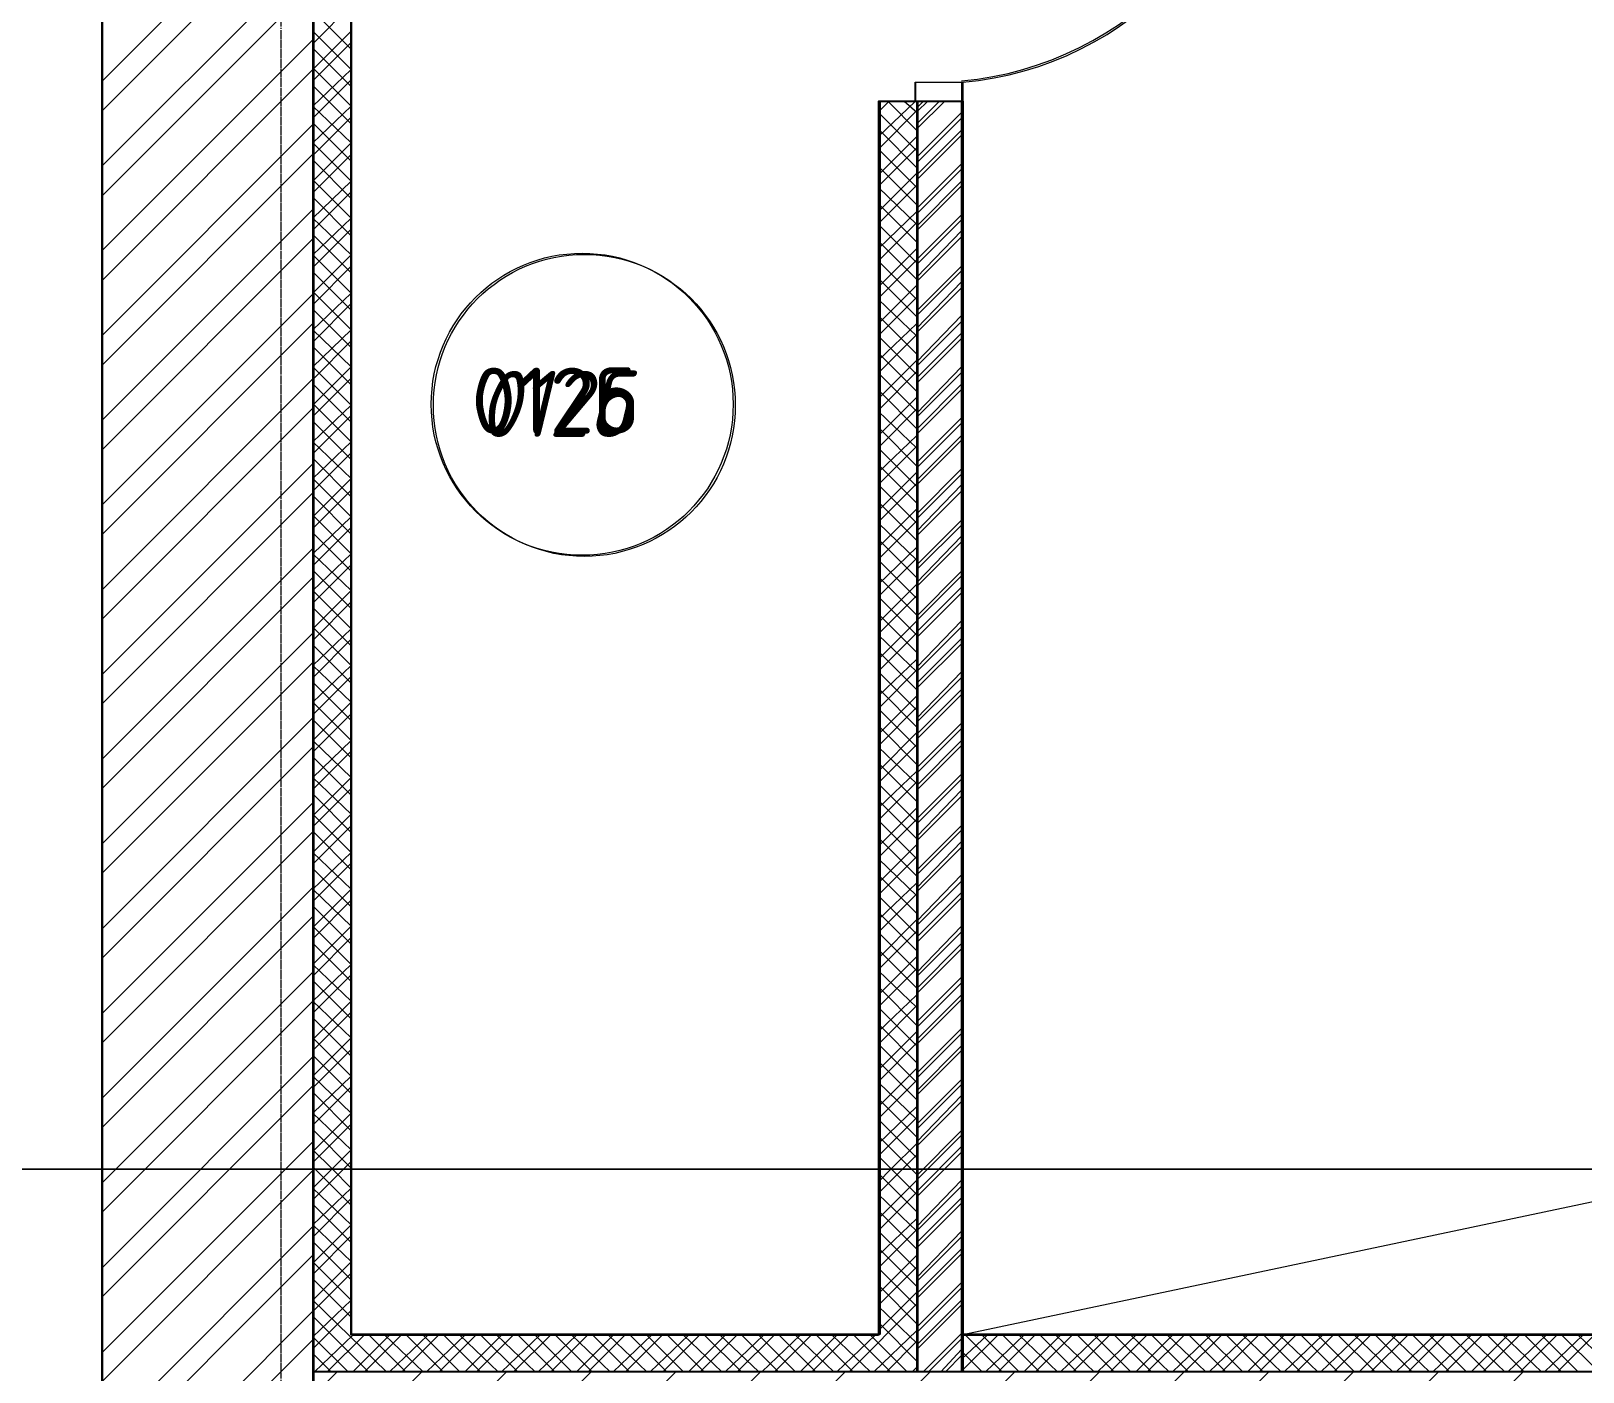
# Model space of a CAD drawing. Header units: millimetres. Extents: x -10178924 to 11692288, y -947381 to 58396.
# Drawn here: x 721696 to 725809, y -786489 to -782937 of the extents above; entities that cross this region are included whole.
import ezdxf

# ---------------------------------------------------------------- set-up
doc = ezdxf.new("R2010")
doc.units = ezdxf.units.MM
doc.linetypes.add('HIDDEN', pattern=[9.525, 6.35, -3.175])
doc.linetypes.add('осевая', pattern=[50.8, 31.75, -6.35, 6.35, -6.35])
for name, color, linetype in [('PDF _PDF _Марки помещений', 5, 'Continuous'), ('PDF _PDF _Разрезы', 7, 'Continuous'), ('PDF _Марки помещений', 5, 'Continuous'), ('PDF _Отделка СТЕН', 6, 'Continuous'), ('PDF _Стены внутр.1', 7, 'Continuous'), ('PDF _Стены.1', 7, 'Continuous'), ('Стены внутр.1', 7, 'Continuous')]:
    doc.layers.add(name, color=color, linetype=linetype)
for name, color, linetype, true_color in [('PDF _АР_Двери', 7, 'Continuous', 0x545454), ('PDF _Основная ГКЛ', 7, 'Continuous', 0x545454), ('PDF _Перегородки', 7, 'Continuous', 0x0037dd), ('PDF _Размеры осевые', 7, 'Continuous', 0x5d6970), ('PDF _штриховка', 7, 'Continuous', 0x95834a)]:
    doc.layers.add(name, color=color, linetype=linetype, true_color=true_color)
for name, color, linetype, lineweight in [('PDF _Разрезы', 7, 'Continuous', 9), ('PDF _Текст', 7, 'Continuous', 5), ('АР_Двери', 250, 'Continuous', 9), ('Основная ГКЛ', 250, 'Continuous', 9), ('Отделка СТЕН', 6, 'Continuous', 13), ('Перегородки', 162, 'Continuous', 9), ('Размеры осевые', 153, 'Continuous', 9), ('Стены.1', 7, 'Continuous', 25), ('ШТРИХОВКА', 252, 'Continuous', 15)]:
    doc.layers.add(name, color=color, linetype=linetype, lineweight=lineweight)
doc.styles.add('ISOCPEUR', font='isocpeui.ttf', dxfattribs={"width": 0.9})
doc.styles.add('PDF ISOCPEUR', font='isocpeur.ttf')
pattern_1 = [(45, (-17446.33, 108538.816), (-49.39141, 49.39141), []), (135, (-17446.33, 108538.816), (-49.39141, -49.39141), [])]

# ---------------------------------------------------------------- blocks, each defined once
blk = doc.blocks.new('A$C5282721b')
at = {"layer": 'Отделка СТЕН', "true_color": 0x000000, "transparency": 33554687}
h = blk.add_hatch(dxfattribs=at)
h.set_pattern_fill('ANSI37', color=18, scale=22)
h.set_pattern_definition(pattern_1)
h.paths.add_polyline_path([(1686.923, -161.943), (86.923, -161.943), (86.923, -5161.054), (186.923, -5161.054), (186.923, -261.943), (1586.923, -261.943), (1586.923, -1361.943), (1686.923, -1361.943)])
h.paths.add_polyline_path([(1686.923, -5161.054), (1586.923, -5161.054), (1586.923, -5598.72), (186.923, -5598.72), (186.923, -5161.054), (86.923, -5161.054), (86.923, -5698.72), (1686.923, -5698.72)])
h.paths.add_polyline_path([(1686.923, -2331.943), (1681.923, -2331.943), (1586.923, -2331.943), (1586.923, -5161.054), (1686.923, -5161.054)], flags=17)
h = blk.add_hatch(dxfattribs=at)
h.set_pattern_fill('ANSI37', color=18, scale=22)
h.set_pattern_definition(pattern_1)
h.paths.add_polyline_path([(8216.779, -5598.72), (1806.923, -5598.72), (1806.923, -5698.72), (8216.705, -5698.72)])
at = {"layer": 'Перегородки', "lineweight": 20, "true_color": 0x000000, "transparency": 33554687}
h = blk.add_hatch(dxfattribs=at)
h.set_pattern_fill('ANSI32', color=18, scale=10)
h.set_pattern_definition([(45, (-121817.21, -14990.67), (-67.35192, 67.35192), []), (45, (-121772.31, -14990.67), (-67.35192, 67.35192), [])])
h.paths.add_polyline_path([(1806.923, -161.943), (1756.266, -161.943)], flags=17)
h.paths.add_polyline_path([(1806.923, -2331.943), (1686.923, -2331.943), (1686.923, -5698.72), (1806.923, -5698.72)])
h.paths.add_polyline_path([(1686.923, -1361.943), (1806.923, -1361.943), (1806.923, -161.943), (1686.923, -161.943)])
at = {"layer": 'ШТРИХОВКА', "ltscale": 100, "true_color": 0x000000, "transparency": 33554687}
h = blk.add_hatch(dxfattribs=at)
h.set_pattern_fill('ANSI31', color=18, scale=50)
h.set_pattern_definition([(45, (-79853.19, 25128.16), (-112.2532, 112.2532), [])])
h.paths.add_polyline_path([(23461.119, -5698.72), (20726.119, -5698.72), (20726.119, -6098.72), (23461.119, -6098.72), (23461.119, -6515.547), (23861.119, -6515.547), (23861.119, -5328.486), (23461.119, -5328.486)], flags=17)
h.paths.add_polyline_path([(17846.22, -11596.906), (8196.095, -11596.906), (8096.091, -11596.906), (5081.5, -11596.906), (5081.5, -12156.906), (17846.22, -12156.906), (17846.22, -11876.906)], flags=17)
h.paths.add_polyline_path([(8216.705, -5698.72), (8216.779, -6098.72), (19406.923, -6098.72), (19406.923, -5698.72)], flags=16)
h.paths.add_polyline_path([(4011.5, -12156.906), (4011.5, -11596.906), (86.923, -11596.906), (86.923, -9009.38), (86.923, -8929.368), (86.923, -6098.72), (3721.276, -6098.72), (3801.387, -6098.72), (9286.442, -6098.72), (9286.779, -5698.72), (86.923, -5698.72), (86.923, -161.943), (23461.119, -161.943), (23461.119, -4567.801), (23861.119, -4567.801), (23861.119, -3119.021), (23861.119, -2969.021), (23861.119, -161.943), (24472.507, -161.943), (29133.626, -161.943), (29283.626, -161.943), (29940.503, -161.943), (29940.503, 398.057), (-473.077, 398.057), (-473.077, -11800), (-473.077, -12156.906), (-0.293, -12156.906)])
h.paths.add_polyline_path([(23861.119, -9596.906), (23461.119, -9596.906), (23461.119, -11596.906), (18816.22, -11596.906), (18816.22, -12156.906), (23301.119, -12156.906), (23301.119, -15862.111), (25035.25, -15862.111), (25595.277, -15862.111), (25744.391, -15862.111), (25744.391, -15302.111), (23861.119, -15302.111), (23861.119, -12066.906)])
h.paths.add_polyline_path([(23461.119, -8546.906), (23861.119, -8546.906), (23861.119, -7571.566), (23461.119, -7571.566)], flags=17)
at = {"color": 18, "lineweight": 0, "ltscale": 100, "true_color": 0x000000, "transparency": 33554687}
blk.add_line((1806.923, -5598.72), (8133.325, -4265.61), dxfattribs=at)
blk.add_line((1806.923, -5598.72), (8133.325, -4265.61), dxfattribs=at)
at = {"layer": 'PDF _Марки помещений', "color": 18, "lineweight": 9, "true_color": 0x000000, "transparency": 33554687}
blk.add_circle((803.694, -3137.886), 400.064, dxfattribs=at)
at = {"layer": 'PDF _Разрезы', "color": 18, "lineweight": 9, "true_color": 0x000000, "transparency": 33554687}
blk.add_lwpolyline([(-3851.775, -5161.054), (61037.167, -5161.054)], dxfattribs=at)
at = {"layer": 'АР_Двери', "color": 18, "true_color": 0x000000, "transparency": 33554687}
blk.add_lwpolyline([(1806.923, -2281.943), (1806.923, -2331.943), (1681.923, -2331.943), (1681.923, -2281.943)], close=True, dxfattribs=at)
blk.add_arc((1728.257, -1406.672), 878.799, 275.135751, 359.00431, dxfattribs=at)
at = {"layer": 'Основная ГКЛ', "color": 18, "linetype": 'HIDDEN', "ltscale": 5, "true_color": 0x000000, "transparency": 33554687}
blk.add_line((1681.923, -2331.943), (1806.923, -2331.943), dxfattribs=at)
at = {"layer": 'Размеры осевые', "color": 251, "linetype": 'осевая', "ltscale": 0.5, "transparency": 33554687}
blk.add_line((0, -19000), (0, 1500), dxfattribs=at)
at = {"layer": 'Стены внутр.1', "color": 18, "linetype": 'Continuous', "true_color": 0x000000, "transparency": 33554687, "flags": 128}
for points in [[(1586.923, -5598.72), (186.923, -5598.72)], [(8216.779, -5598.72), (1806.923, -5598.72)]]:
    blk.add_lwpolyline(points, dxfattribs=at)
at = {"layer": 'Стены.1', "color": 18, "linetype": 'Continuous', "true_color": 0x000000, "transparency": 33554687, "flags": 128}
for points in [[(-473.077, -12156.906), (-473.077, 398.057)], [(86.923, -11596.906), (86.923, -161.943)], [(186.923, -5598.72), (186.923, -261.943)]]:
    blk.add_lwpolyline(points, dxfattribs=at)
at = {"layer": 'Стены.1', "color": 18, "ltscale": 0.1, "true_color": 0x000000, "transparency": 33554687}
for points in [[(1586.923, -2331.943), (1586.923, -5598.72)], [(1586.923, -2331.943), (1806.923, -2331.943)], [(1686.923, -2331.943), (1686.923, -5698.72)], [(1806.923, -2331.943), (1806.923, -5698.72)]]:
    blk.add_lwpolyline(points, dxfattribs=at)
at = {"layer": 'PDF _Марки помещений', "color": 18, "lineweight": 9, "true_color": 0x000000, "transparency": 33554687, "insert": (521.985, -3221.601), "char_height": 175, "attachment_point": 7, "style": 'ISOCPEUR'}
blk.add_mtext('012б', dxfattribs=at)

msp = doc.modelspace()

# ---------------------------------------------------------------- linework, layer by layer
at = {"layer": 'PDF _PDF _Марки помещений', "lineweight": 9}
msp.add_circle((723156.6, -783925.3), 400, dxfattribs=at)
at = {"layer": 'PDF _PDF _Разрезы', "lineweight": 9}
msp.add_lwpolyline([(718506.2, -785950.9), (783388.3, -785950.9)], dxfattribs=at)
at = {"layer": 'PDF _АР_Двери', "lineweight": 9}
msp.add_lwpolyline([(724162, -783072.2), (724162, -783123), (724039.2, -783123), (724039.2, -783072.2)], close=True, dxfattribs=at)
msp.add_arc((724083.6, -782193.8), 878.4, 275.1362, 359.0055, dxfattribs=at)
at = {"layer": 'PDF _Основная ГКЛ', "lineweight": 9}
msp.add_lwpolyline([(724039.2, -783123), (724162, -783123)], dxfattribs=at)
at = {"layer": 'PDF _Отделка СТЕН', "lineweight": 13}
for points in [[(722443.2, -783038.4), (722544.8, -782936.8)], [(722544.8, -783038.4), (722443.2, -782936.8)], [(722544.8, -783135.7), (722443.2, -783034.1)], [(722443.2, -783135.7), (722544.8, -783038.4)], [(722443.2, -783233.1), (722544.8, -783135.7)], [(722544.8, -783233.1), (722443.2, -783135.7)], [(723941.8, -783216.2), (724039.2, -783123)], [(724043.4, -783152.7), (724009.6, -783123)], [(724043.4, -783254.3), (723941.8, -783152.7)], [(723941.8, -783317.8), (724043.4, -783216.2)], [(722443.2, -783334.7), (722544.8, -783233.1)], [(722544.8, -783334.7), (722443.2, -783233.1)], [(724043.4, -783351.6), (723941.8, -783250)], [(722544.8, -783432.1), (722443.2, -783330.5)], [(722443.2, -783432.1), (722544.8, -783334.7)], [(723941.8, -783415.1), (724043.4, -783313.5)], [(724043.4, -783449), (723941.8, -783351.6)], [(723941.8, -783512.5), (724043.4, -783415.1)], [(722443.2, -783529.4), (722544.8, -783432.1)], [(722544.8, -783529.4), (722443.2, -783432.1)], [(724043.4, -783550.6), (723941.8, -783449)], [(723941.8, -783614.1), (724043.4, -783512.5)], [(722443.2, -783631), (722544.8, -783529.4)], [(722544.8, -783631), (722443.2, -783529.4)], [(724043.4, -783648), (723941.8, -783546.4)], [(722544.8, -783728.4), (722443.2, -783626.8)], [(722443.2, -783728.4), (722544.8, -783631)], [(723941.8, -783711.5), (724043.4, -783609.9)], [(724043.4, -783745.3), (723941.8, -783648)], [(723941.8, -783808.8), (724043.4, -783711.5)], [(722443.2, -783825.8), (722544.8, -783728.4)], [(722544.8, -783825.8), (722443.2, -783728.4)], [(724043.4, -783846.9), (723941.8, -783745.3)], [(722443.2, -783927.4), (722544.8, -783825.8)], [(722544.8, -783927.4), (722443.2, -783825.8)], [(723941.8, -783910.4), (724043.4, -783808.8)], [(724043.4, -783944.3), (723941.8, -783842.7)], [(722544.8, -784024.7), (722443.2, -783923.1)], [(723941.8, -784007.8), (724043.4, -783906.2)], [(722443.2, -784024.7), (722544.8, -783927.4)], [(724043.4, -784041.7), (723941.8, -783944.3)], [(722443.2, -784122.1), (722544.8, -784024.7)], [(722544.8, -784122.1), (722443.2, -784024.7)], [(723941.8, -784105.2), (724043.4, -784007.8)], [(724043.4, -784143.3), (723941.8, -784041.7)], [(722443.2, -784223.7), (722544.8, -784122.1)], [(722544.8, -784223.7), (722443.2, -784122.1)], [(723941.8, -784206.8), (724043.4, -784105.2)], [(724043.4, -784240.6), (723941.8, -784139)], [(723941.8, -784304.1), (724043.4, -784202.5)], [(722544.8, -784321.1), (722443.2, -784219.5)], [(722443.2, -784321.1), (722544.8, -784223.7)], [(724043.4, -784338), (723941.8, -784240.6)], [(722443.2, -784418.4), (722544.8, -784321.1)], [(722544.8, -784418.4), (722443.2, -784321.1)], [(723941.8, -784401.5), (724043.4, -784304.1)], [(724043.4, -784439.6), (723941.8, -784338)], [(723941.8, -784503.1), (724043.4, -784401.5)], [(722443.2, -784520), (722544.8, -784418.4)], [(722544.8, -784520), (722443.2, -784418.4)], [(724043.4, -784537), (723941.8, -784435.4)], [(723941.8, -784600.5), (724043.4, -784498.9)], [(722544.8, -784617.4), (722443.2, -784515.8)], [(722443.2, -784617.4), (722544.8, -784520)], [(724043.4, -784634.3), (723941.8, -784537)], [(722443.2, -784714.8), (722544.8, -784617.4)], [(722544.8, -784714.8), (722443.2, -784617.4)], [(723941.8, -784697.8), (724043.4, -784600.5)], [(724043.4, -784735.9), (723941.8, -784634.3)], [(723941.8, -784799.4), (724043.4, -784697.8)], [(722443.2, -784816.4), (722544.8, -784714.8)], [(722544.8, -784816.4), (722443.2, -784714.8)], [(724043.4, -784833.3), (723941.8, -784731.7)], [(722443.2, -784913.7), (722544.8, -784816.4)], [(722544.8, -784913.7), (722443.2, -784816.4)], [(723941.8, -784896.8), (724043.4, -784795.2)], [(724043.4, -784930.7), (723941.8, -784833.3)], [(723941.8, -784994.2), (724043.4, -784896.8)], [(722443.2, -785015.3), (722544.8, -784913.7)], [(722544.8, -785011.1), (722443.2, -784913.7)], [(724043.4, -785032.3), (723941.8, -784930.7)], [(722443.2, -785112.7), (722544.8, -785011.1)], [(722544.8, -785112.7), (722443.2, -785011.1)], [(723941.8, -785095.8), (724043.4, -784994.2)], [(724043.4, -785129.6), (723941.8, -785028)], [(722443.2, -785210.1), (722544.8, -785112.7)], [(722544.8, -785210.1), (722443.2, -785112.7)], [(723941.8, -785193.1), (724043.4, -785091.5)], [(724043.4, -785227), (723941.8, -785129.6)], [(723941.8, -785290.5), (724043.4, -785193.1)], [(722443.2, -785311.7), (722544.8, -785210.1)], [(722544.8, -785307.4), (722443.2, -785210.1)], [(724043.4, -785328.6), (723941.8, -785227)], [(722443.2, -785409), (722544.8, -785307.4)], [(722544.8, -785409), (722443.2, -785307.4)], [(723941.8, -785392.1), (724043.4, -785290.5)], [(724043.4, -785426), (723941.8, -785324.4)], [(723941.8, -785489.5), (724043.4, -785387.9)], [(722443.2, -785506.4), (722544.8, -785409)], [(722544.8, -785506.4), (722443.2, -785409)], [(724043.4, -785523.3), (723941.8, -785426)], [(722443.2, -785608), (722544.8, -785506.4)], [(722544.8, -785603.8), (722443.2, -785506.4)], [(723941.8, -785586.8), (724043.4, -785489.5)], [(724043.4, -785624.9), (723941.8, -785523.3)], [(722443.2, -785705.4), (722544.8, -785603.8)], [(722544.8, -785705.4), (722443.2, -785603.8)], [(723941.8, -785688.4), (724043.4, -785586.8)], [(724043.4, -785722.3), (723941.8, -785620.7)], [(723941.8, -785785.8), (724043.4, -785684.2)], [(722443.2, -785802.7), (722544.8, -785705.4)], [(722544.8, -785802.7), (722443.2, -785705.4)], [(724043.4, -785819.7), (723941.8, -785722.3)], [(722443.2, -785904.3), (722544.8, -785802.7)], [(722544.8, -785900.1), (722443.2, -785802.7)], [(723941.8, -785883.2), (724043.4, -785785.8)], [(724043.4, -785921.3), (723941.8, -785819.7)], [(724043.4, -785883.2), (723975.7, -785950.9), (723941.8, -785984.8)], [(722443.2, -786001.7), (722494, -785950.9), (722544.8, -785900.1)], [(722443.2, -785900.1), (722494, -785950.9), (722544.8, -786001.7)], [(723975.7, -785950.9), (723941.8, -785917)], [(724043.4, -786018.6), (723975.7, -785950.9)], [(722443.2, -786099.1), (722544.8, -786001.7)], [(722544.8, -786099.1), (722443.2, -786001.7)], [(723941.8, -786082.1), (724043.4, -785980.6)], [(724043.4, -786116), (723941.8, -786018.7)], [(722443.2, -786200.7), (722544.8, -786099.1)], [(722544.8, -786196.4), (722443.2, -786099.1)], [(723941.8, -786179.5), (724043.4, -786082.2)], [(724043.4, -786217.6), (723941.8, -786116)], [(723941.8, -786281.1), (724043.4, -786179.5)], [(722443.2, -786298), (722544.8, -786196.5)], [(722544.8, -786298), (722443.2, -786196.5)], [(724043.4, -786315), (723941.8, -786213.4)], [(722443.2, -786395.4), (722544.8, -786298.1)], [(722638, -786488.6), (722443.2, -786298.1)], [(723941.8, -786378.5), (724043.4, -786276.9)], [(724043.4, -786412.3), (723941.8, -786315)], [(722447.5, -786488.6), (722549, -786391.2)], [(722549, -786488.6), (722646.4, -786391.2)], [(722735.3, -786488.6), (722633.7, -786391.2)], [(722646.4, -786488.6), (722748, -786391.2)], [(722832.7, -786488.6), (722735.3, -786391.2)], [(722743.8, -786488.6), (722845.4, -786391.2)], [(722934.3, -786488.6), (722832.7, -786391.2)], [(722845.4, -786488.6), (722942.8, -786391.2)], [(723031.6, -786488.6), (722930.1, -786391.2)], [(722942.7, -786488.6), (723044.3, -786391.2)], [(723129, -786488.6), (723031.7, -786391.2)], [(723040.1, -786488.6), (723141.7, -786391.2)], [(723230.6, -786488.6), (723129, -786391.2)], [(723141.7, -786488.6), (723239.1, -786391.2)], [(723328, -786488.6), (723226.4, -786391.2)], [(723239.1, -786488.6), (723340.7, -786391.2)], [(723425.4, -786488.6), (723328, -786391.2)], [(723336.5, -786488.6), (723438.1, -786391.2)], [(723527, -786488.6), (723425.4, -786391.2)], [(723438.1, -786488.6), (723535.4, -786391.2)], [(723624.3, -786488.6), (723522.7, -786391.2)], [(723535.4, -786488.6), (723637, -786391.2)], [(723721.7, -786488.6), (723624.3, -786391.2)], [(723632.8, -786488.6), (723734.4, -786391.2)], [(723823.3, -786488.6), (723721.7, -786391.2)], [(723734.4, -786488.6), (723831.8, -786391.2)], [(723920.7, -786488.6), (723819.1, -786391.2)], [(723831.8, -786488.6), (723933.4, -786391.2)], [(724018, -786488.6), (723920.7, -786391.2)], [(723929.1, -786488.6), (724043.4, -786378.5)], [(724162, -786454.7), (724229.7, -786391.2)], [(724314.4, -786488.6), (724217, -786391.2)], [(724225.5, -786488.6), (724327.1, -786391.2)], [(724416, -786488.6), (724314.4, -786391.2)], [(724327.1, -786488.6), (724424.4, -786391.2)], [(724513.3, -786488.6), (724411.7, -786391.2)], [(724424.4, -786488.6), (724526, -786391.2)], [(724610.7, -786488.6), (724513.3, -786391.2)], [(724521.8, -786488.6), (724623.4, -786391.2)], [(724712.3, -786488.6), (724610.7, -786391.2)], [(724623.4, -786488.6), (724720.8, -786391.2)], [(724809.7, -786488.6), (724708.1, -786391.2)], [(724720.8, -786488.6), (724822.4, -786391.2)], [(724907, -786488.6), (724809.7, -786391.2)], [(724818.1, -786488.6), (724919.7, -786391.2)], [(725008.6, -786488.6), (724907, -786391.2)], [(724919.7, -786488.6), (725017.1, -786391.2)], [(725106, -786488.6), (725004.4, -786391.2)], [(725017.1, -786488.6), (725118.7, -786391.2)], [(725203.4, -786488.6), (725106, -786391.2)], [(725114.5, -786488.6), (725216.1, -786391.2)], [(725305, -786488.6), (725203.4, -786391.2)], [(725216.1, -786488.6), (725313.4, -786391.2)], [(725402.3, -786488.6), (725300.7, -786391.2)], [(725313.4, -786488.6), (725415, -786391.2)], [(725499.7, -786488.6), (725402.3, -786391.2)], [(725410.8, -786488.6), (725512.4, -786391.2)], [(725601.3, -786488.6), (725499.7, -786391.2)], [(725512.4, -786488.6), (725609.8, -786391.2)], [(725698.7, -786488.6), (725597.1, -786391.2)], [(725609.8, -786488.6), (725711.4, -786391.2)], [(725796, -786488.6), (725698.7, -786391.2)], [(725707.1, -786488.6), (725808.7, -786391.2)], [(725897.6, -786488.6), (725796, -786391.2)], [(722536.4, -786488.6), (722443.2, -786395.4)], [(724217, -786488.6), (724162, -786433.5)], [(724030.7, -786488.6), (724043.4, -786475.9)]]:
    msp.add_lwpolyline(points, dxfattribs=at)
at = {"layer": 'PDF _Перегородки', "color": 5, "lineweight": 20}
for points in [[(724043.4, -783140), (724060.4, -783123)], [(724043.4, -783182.3), (724102.7, -783123)], [(724043.4, -783271.2), (724162, -783152.7)], [(724043.4, -783317.8), (724162, -783199.2)], [(724043.4, -783406.7), (724162, -783288.1)], [(724043.4, -783453.2), (724162, -783334.7)], [(724043.4, -783542.1), (724162, -783423.6)], [(724043.4, -783588.7), (724162, -783465.9)], [(724043.4, -783677.6), (724162, -783559.1)], [(724043.4, -783724.2), (724162, -783601.4)], [(724043.4, -783813.1), (724162, -783690.3)], [(724043.4, -783855.4), (724162, -783736.9)], [(724043.4, -783948.5), (724162, -783825.8)], [(724043.4, -783990.9), (724162, -783872.3)], [(724043.4, -784079.8), (724162, -783961.2)], [(724043.4, -784126.3), (724162, -784007.8)], [(724043.4, -784215.2), (724162, -784096.7)], [(724043.4, -784261.8), (724162, -784139)], [(724043.4, -784350.7), (724162, -784232.2)], [(724043.4, -784397.3), (724162, -784274.5)], [(724043.4, -784486.2), (724162, -784367.6)], [(724043.4, -784528.5), (724162, -784410)], [(724043.4, -784621.6), (724162, -784498.9)], [(724043.4, -784664), (724162, -784545.4)], [(724043.4, -784757.1), (724162, -784634.3)], [(724043.4, -784799.4), (724162, -784680.9)], [(724043.4, -784888.3), (724162, -784769.8)], [(724043.4, -784934.9), (724162, -784816.4)], [(724043.4, -785023.8), (724162, -784905.3)], [(724043.4, -785070.4), (724162, -784947.6)], [(724043.4, -785159.3), (724162, -785040.7)], [(724043.4, -785205.8), (724162, -785083.1)], [(724043.4, -785294.7), (724162, -785172)], [(724043.4, -785337.1), (724162, -785218.6)], [(724043.4, -785430.2), (724162, -785307.4)], [(724043.4, -785472.5), (724162, -785354)], [(724043.4, -785561.4), (724162, -785442.9)], [(724043.4, -785608), (724162, -785489.5)], [(724043.4, -785696.9), (724162, -785578.4)], [(724043.4, -785743.5), (724162, -785625)], [(724043.4, -785832.4), (724162, -785713.9)], [(724043.4, -785879), (724162, -785756.2)], [(724043.4, -785967.8), (724162, -785849.3)], [(724043.4, -786010.2), (724162, -785891.7)], [(724043.4, -786103.3), (724162, -785980.6)], [(724043.4, -786145.7), (724162, -786027.1)], [(724043.4, -786238.8), (724162, -786116)], [(724043.4, -786281.1), (724162, -786162.6)], [(724043.4, -786370), (724162, -786251.5)], [(724043.4, -786416.6), (724162, -786298.1)], [(724060.4, -786488.6), (724162, -786387)], [(724106.9, -786488.6), (724162, -786429.3)]]:
    msp.add_lwpolyline(points, dxfattribs=at)
at = {"layer": 'PDF _Размеры осевые', "lineweight": 9}
for points in [[(722358.6, -782957.9), (722358.6, -782941)], [(722358.6, -782962.2), (722358.6, -782962.2)], [(722358.6, -782983.3), (722358.6, -782966.4)], [(722358.6, -782987.6), (722358.6, -782987.6)], [(722358.6, -783008.7), (722358.6, -782991.8)], [(722358.6, -783013), (722358.6, -783013)], [(722358.6, -783034.1), (722358.6, -783017.2)], [(722358.6, -783038.4), (722358.6, -783038.4)], [(722358.6, -783059.5), (722358.6, -783042.6)], [(722358.6, -783063.8), (722358.6, -783063.8)], [(722358.6, -783084.9), (722358.6, -783068)], [(722358.6, -783089.2), (722358.6, -783089.2)], [(722358.6, -783110.3), (722358.6, -783093.4)], [(722358.6, -783114.6), (722358.6, -783114.6)], [(722358.6, -783135.7), (722358.6, -783118.8)], [(722358.6, -783140), (722358.6, -783140)], [(722358.6, -783161.1), (722358.6, -783144.2)], [(722358.6, -783165.4), (722358.6, -783165.4)], [(722358.6, -783186.5), (722358.6, -783169.6)], [(722358.6, -783190.8), (722358.6, -783190.8)], [(722358.6, -783211.9), (722358.6, -783195)], [(722358.6, -783216.2), (722358.6, -783216.2)], [(722358.6, -783237.3), (722358.6, -783220.4)], [(722358.6, -783241.6), (722358.6, -783241.6)], [(722358.6, -783262.7), (722358.6, -783245.8)], [(722358.6, -783267), (722358.6, -783267)], [(722358.6, -783288.1), (722358.6, -783271.2)], [(722358.6, -783292.4), (722358.6, -783292.4)], [(722358.6, -783313.5), (722358.6, -783296.6)], [(722358.6, -783317.8), (722358.6, -783317.8)], [(722358.6, -783338.9), (722358.6, -783322)], [(722358.6, -783343.2), (722358.6, -783343.2)], [(722358.6, -783364.3), (722358.6, -783347.4)], [(722358.6, -783368.6), (722358.6, -783368.6)], [(722358.6, -783389.7), (722358.6, -783372.8)], [(722358.6, -783394), (722358.6, -783394)], [(722358.6, -783415.1), (722358.6, -783398.2)], [(722358.6, -783419.4), (722358.6, -783419.4)], [(722358.6, -783440.5), (722358.6, -783423.6)], [(722358.6, -783444.8), (722358.6, -783444.8)], [(722358.6, -783465.9), (722358.6, -783449)], [(722358.6, -783470.2), (722358.6, -783470.2)], [(722358.6, -783491.3), (722358.6, -783474.4)], [(722358.6, -783495.6), (722358.6, -783495.6)], [(722358.6, -783516.7), (722358.6, -783499.8)], [(722358.6, -783521), (722358.6, -783521)], [(722358.6, -783542.1), (722358.6, -783525.2)], [(722358.6, -783546.4), (722358.6, -783546.4)], [(722358.6, -783567.5), (722358.6, -783550.6)], [(722358.6, -783571.8), (722358.6, -783571.8)], [(722358.6, -783592.9), (722358.6, -783576)], [(722358.6, -783597.2), (722358.6, -783597.2)], [(722358.6, -783618.3), (722358.6, -783601.4)], [(722358.6, -783622.6), (722358.6, -783622.6)], [(722358.6, -783643.7), (722358.6, -783626.8)], [(722358.6, -783648), (722358.6, -783648)], [(722358.6, -783669.1), (722358.6, -783652.2)], [(722358.6, -783673.4), (722358.6, -783673.4)], [(722358.6, -783694.5), (722358.6, -783677.6)], [(722358.6, -783698.8), (722358.6, -783698.8)], [(722358.6, -783719.9), (722358.6, -783703)], [(722358.6, -783724.2), (722358.6, -783724.2)], [(722358.6, -783745.3), (722358.6, -783728.4)], [(722358.6, -783749.6), (722358.6, -783749.6)], [(722358.6, -783770.7), (722358.6, -783753.8)], [(722358.6, -783775), (722358.6, -783775)], [(722358.6, -783796.1), (722358.6, -783779.2)], [(722358.6, -783800.4), (722358.6, -783800.4)], [(722358.6, -783821.5), (722358.6, -783804.6)], [(722358.6, -783825.8), (722358.6, -783825.8)], [(722358.6, -783846.9), (722358.6, -783830)], [(722358.6, -783851.2), (722358.6, -783851.2)], [(722358.6, -783872.3), (722358.6, -783855.4)], [(722358.6, -783876.6), (722358.6, -783876.6)], [(722358.6, -783897.7), (722358.6, -783880.8)], [(722358.6, -783902), (722358.6, -783902)], [(722358.6, -783923.1), (722358.6, -783906.2)], [(722358.6, -783927.4), (722358.6, -783927.4)], [(722358.6, -783948.5), (722358.6, -783931.6)], [(722358.6, -783952.8), (722358.6, -783952.8)], [(722358.6, -783973.9), (722358.6, -783957)], [(722358.6, -783978.2), (722358.6, -783978.2)], [(722358.6, -783999.3), (722358.6, -783982.4)], [(722358.6, -784003.6), (722358.6, -784003.6)], [(722358.6, -784024.7), (722358.6, -784007.8)], [(722358.6, -784029), (722358.6, -784029)], [(722358.6, -784050.1), (722358.6, -784033.2)], [(722358.6, -784054.4), (722358.6, -784054.4)], [(722358.6, -784075.5), (722358.6, -784058.6)], [(722358.6, -784079.8), (722358.6, -784079.8)], [(722358.6, -784100.9), (722358.6, -784084)], [(722358.6, -784105.2), (722358.6, -784105.2)], [(722358.6, -784126.3), (722358.6, -784109.4)], [(722358.6, -784130.6), (722358.6, -784130.6)], [(722358.6, -784151.7), (722358.6, -784134.8)], [(722358.6, -784156), (722358.6, -784156)], [(722358.6, -784177.1), (722358.6, -784160.2)], [(722358.6, -784181.4), (722358.6, -784181.4)], [(722358.6, -784202.5), (722358.6, -784185.6)], [(722358.6, -784206.8), (722358.6, -784206.8)], [(722358.6, -784227.9), (722358.6, -784211)], [(722358.6, -784232.2), (722358.6, -784232.2)], [(722358.6, -784253.3), (722358.6, -784236.4)], [(722358.6, -784257.6), (722358.6, -784257.6)], [(722358.6, -784278.7), (722358.6, -784261.8)], [(722358.6, -784283), (722358.6, -784283)], [(722358.6, -784304.1), (722358.6, -784287.2)], [(722358.6, -784308.4), (722358.6, -784308.4)], [(722358.6, -784329.5), (722358.6, -784312.6)], [(722358.6, -784333.8), (722358.6, -784333.8)], [(722358.6, -784354.9), (722358.6, -784338)], [(722358.6, -784359.2), (722358.6, -784359.2)], [(722358.6, -784380.3), (722358.6, -784363.4)], [(722358.6, -784384.6), (722358.6, -784384.6)], [(722358.6, -784405.7), (722358.6, -784388.8)], [(722358.6, -784410), (722358.6, -784410)], [(722358.6, -784431.1), (722358.6, -784414.2)], [(722358.6, -784435.4), (722358.6, -784435.4)], [(722358.6, -784456.5), (722358.6, -784439.6)], [(722358.6, -784460.8), (722358.6, -784460.8)], [(722358.6, -784481.9), (722358.6, -784465)], [(722358.6, -784486.2), (722358.6, -784486.2)], [(722358.6, -784507.3), (722358.6, -784490.4)], [(722358.6, -784511.6), (722358.6, -784511.6)], [(722358.6, -784532.7), (722358.6, -784515.8)], [(722358.6, -784537), (722358.6, -784537)], [(722358.6, -784558.1), (722358.6, -784541.2)], [(722358.6, -784562.4), (722358.6, -784562.4)], [(722358.6, -784583.5), (722358.6, -784566.6)], [(722358.6, -784587.8), (722358.6, -784587.8)], [(722358.6, -784608.9), (722358.6, -784592)], [(722358.6, -784613.2), (722358.6, -784613.2)], [(722358.6, -784634.3), (722358.6, -784617.4)], [(722358.6, -784638.6), (722358.6, -784638.6)], [(722358.6, -784659.7), (722358.6, -784642.8)], [(722358.6, -784664), (722358.6, -784664)], [(722358.6, -784685.1), (722358.6, -784668.2)], [(722358.6, -784689.4), (722358.6, -784689.4)], [(722358.6, -784710.5), (722358.6, -784693.6)], [(722358.6, -784714.8), (722358.6, -784714.8)], [(722358.6, -784735.9), (722358.6, -784719)], [(722358.6, -784740.2), (722358.6, -784740.2)], [(722358.6, -784761.3), (722358.6, -784744.4)], [(722358.6, -784765.6), (722358.6, -784765.6)], [(722358.6, -784786.7), (722358.6, -784769.8)], [(722358.6, -784791), (722358.6, -784791)], [(722358.6, -784812.1), (722358.6, -784795.2)], [(722358.6, -784816.4), (722358.6, -784816.4)], [(722358.6, -784837.5), (722358.6, -784820.6)], [(722358.6, -784841.8), (722358.6, -784841.8)], [(722358.6, -784862.9), (722358.6, -784846)], [(722358.6, -784867.2), (722358.6, -784867.2)], [(722358.6, -784888.3), (722358.6, -784871.4)], [(722358.6, -784892.6), (722358.6, -784892.6)], [(722358.6, -784913.7), (722358.6, -784896.8)], [(722358.6, -784918), (722358.6, -784918)], [(722358.6, -784939.1), (722358.6, -784922.2)], [(722358.6, -784943.4), (722358.6, -784943.4)], [(722358.6, -784964.5), (722358.6, -784947.6)], [(722358.6, -784968.8), (722358.6, -784968.8)], [(722358.6, -784989.9), (722358.6, -784973)], [(722358.6, -784994.2), (722358.6, -784994.2)], [(722358.6, -785015.3), (722358.6, -784998.4)], [(722358.6, -785019.6), (722358.6, -785019.6)], [(722358.6, -785040.7), (722358.6, -785023.8)], [(722358.6, -785045), (722358.6, -785045)], [(722358.6, -785066.1), (722358.6, -785049.2)], [(722358.6, -785070.4), (722358.6, -785070.4)], [(722358.6, -785091.5), (722358.6, -785074.6)], [(722358.6, -785095.8), (722358.6, -785095.8)], [(722358.6, -785116.9), (722358.6, -785100)], [(722358.6, -785121.2), (722358.6, -785121.2)], [(722358.6, -785142.3), (722358.6, -785125.4)], [(722358.6, -785146.6), (722358.6, -785146.6)], [(722358.6, -785167.7), (722358.6, -785150.8)], [(722358.6, -785172), (722358.6, -785172)], [(722358.6, -785193.1), (722358.6, -785176.2)], [(722358.6, -785197.4), (722358.6, -785197.4)], [(722358.6, -785218.5), (722358.6, -785201.6)], [(722358.6, -785222.8), (722358.6, -785222.8)], [(722358.6, -785243.9), (722358.6, -785227)], [(722358.6, -785248.2), (722358.6, -785248.2)], [(722358.6, -785269.3), (722358.6, -785252.4)], [(722358.6, -785273.6), (722358.6, -785273.6)], [(722358.6, -785294.7), (722358.6, -785277.8)], [(722358.6, -785299), (722358.6, -785299)], [(722358.6, -785320.1), (722358.6, -785303.2)], [(722358.6, -785324.4), (722358.6, -785324.4)], [(722358.6, -785345.5), (722358.6, -785328.6)], [(722358.6, -785349.8), (722358.6, -785349.8)], [(722358.6, -785370.9), (722358.6, -785354)], [(722358.6, -785375.2), (722358.6, -785375.2)], [(722358.6, -785396.3), (722358.6, -785379.4)], [(722358.6, -785400.6), (722358.6, -785400.6)], [(722358.6, -785421.7), (722358.6, -785404.8)], [(722358.6, -785426), (722358.6, -785426)], [(722358.6, -785447.1), (722358.6, -785430.2)], [(722358.6, -785451.4), (722358.6, -785451.4)], [(722358.6, -785472.5), (722358.6, -785455.6)], [(722358.6, -785476.8), (722358.6, -785476.8)], [(722358.6, -785497.9), (722358.6, -785481)], [(722358.6, -785502.2), (722358.6, -785502.2)], [(722358.6, -785523.3), (722358.6, -785506.4)], [(722358.6, -785527.6), (722358.6, -785527.6)], [(722358.6, -785548.7), (722358.6, -785531.8)], [(722358.6, -785553), (722358.6, -785553)], [(722358.6, -785574.1), (722358.6, -785557.2)], [(722358.6, -785578.4), (722358.6, -785578.4)], [(722358.6, -785599.5), (722358.6, -785582.6)], [(722358.6, -785603.8), (722358.6, -785603.8)], [(722358.6, -785624.9), (722358.6, -785608)], [(722358.6, -785629.2), (722358.6, -785629.2)], [(722358.6, -785650.3), (722358.6, -785633.4)], [(722358.6, -785654.6), (722358.6, -785654.6)], [(722358.6, -785675.7), (722358.6, -785658.8)], [(722358.6, -785680), (722358.6, -785680)], [(722358.6, -785701.1), (722358.6, -785684.2)], [(722358.6, -785705.4), (722358.6, -785705.4)], [(722358.6, -785726.5), (722358.6, -785709.6)], [(722358.6, -785730.8), (722358.6, -785730.8)], [(722358.6, -785751.9), (722358.6, -785735)], [(722358.6, -785756.2), (722358.6, -785756.2)], [(722358.6, -785777.3), (722358.6, -785760.4)], [(722358.6, -785781.6), (722358.6, -785781.6)], [(722358.6, -785802.7), (722358.6, -785785.8)], [(722358.6, -785807), (722358.6, -785807)], [(722358.6, -785828.1), (722358.6, -785811.2)], [(722358.6, -785832.4), (722358.6, -785832.4)], [(722358.6, -785853.5), (722358.6, -785836.6)], [(722358.6, -785857.8), (722358.6, -785857.8)], [(722358.6, -785878.9), (722358.6, -785862)], [(722358.6, -785883.2), (722358.6, -785883.2)], [(722358.6, -785904.3), (722358.6, -785887.4)], [(722358.6, -785908.6), (722358.6, -785908.6)], [(722358.6, -785929.7), (722358.6, -785912.8)], [(722358.6, -785934), (722358.6, -785934)], [(722358.6, -785955.1), (722358.6, -785938.2)], [(722358.6, -785959.4), (722358.6, -785959.4)], [(722358.6, -785980.5), (722358.6, -785963.6)], [(722358.6, -785984.8), (722358.6, -785984.8)], [(722358.6, -786005.9), (722358.6, -785989)], [(722358.6, -786010.2), (722358.6, -786010.2)], [(722358.6, -786031.3), (722358.6, -786014.4)], [(722358.6, -786035.6), (722358.6, -786035.6)], [(722358.6, -786056.7), (722358.6, -786039.8)], [(722358.6, -786061), (722358.6, -786061)], [(722358.6, -786082.1), (722358.6, -786065.2)], [(722358.6, -786086.4), (722358.6, -786086.4)], [(722358.6, -786107.5), (722358.6, -786090.6)], [(722358.6, -786111.8), (722358.6, -786111.8)], [(722358.6, -786132.9), (722358.6, -786116)], [(722358.6, -786137.2), (722358.6, -786137.2)], [(722358.6, -786158.3), (722358.6, -786141.4)], [(722358.6, -786162.6), (722358.6, -786162.6)], [(722358.6, -786183.7), (722358.6, -786166.8)], [(722358.6, -786188), (722358.6, -786188)], [(722358.6, -786209.1), (722358.6, -786192.2)], [(722358.6, -786213.4), (722358.6, -786213.4)], [(722358.6, -786234.6), (722358.6, -786217.6)], [(722358.6, -786238.8), (722358.6, -786238.8)], [(722358.6, -786260), (722358.6, -786243)], [(722358.6, -786264.2), (722358.6, -786264.2)], [(722358.6, -786285.3), (722358.6, -786268.4)], [(722358.6, -786289.6), (722358.6, -786289.6)], [(722358.6, -786310.7), (722358.6, -786293.8)], [(722358.6, -786315), (722358.6, -786315)], [(722358.6, -786336.1), (722358.6, -786319.2)], [(722358.6, -786340.4), (722358.6, -786340.4)], [(722358.6, -786361.6), (722358.6, -786344.6)], [(722358.6, -786365.8), (722358.6, -786365.8)], [(722358.6, -786387), (722358.6, -786370)], [(722358.6, -786391.2), (722358.6, -786391.2)], [(722358.6, -786412.3), (722358.6, -786395.4)], [(722358.6, -786416.6), (722358.6, -786416.6)], [(722358.6, -786437.8), (722358.6, -786420.8)], [(722358.6, -786442), (722358.6, -786442)], [(722358.6, -786463.2), (722358.6, -786446.2)], [(722358.6, -786467.4), (722358.6, -786467.4)], [(722358.6, -786488.6), (722358.6, -786471.6)]]:
    msp.add_lwpolyline(points, dxfattribs=at)
at = {"layer": 'PDF _Стены внутр.1', "lineweight": 25}
for points in [[(723941.8, -786391.2), (722544.9, -786391.2)], [(730571.3, -786391.2), (724162.2, -786391.2)], [(730571.3, -786488.6), (722443.6, -786488.6)]]:
    msp.add_lwpolyline(points, dxfattribs=at)
at = {"layer": 'PDF _Стены.1', "lineweight": 25}
for points in [[(721884.4, -792948.7), (721884.4, -780393)], [(722443.2, -780951.8), (722443.2, -792385.6), (722443.2, -789799.1)], [(722544.8, -786391.2), (722544.8, -781053.1)], [(724162, -783123), (723941.8, -783123), (723941.8, -786391.1)], [(724043.4, -783123), (724043.4, -786488.4)], [(724162, -783123), (724162, -786488.4)]]:
    msp.add_lwpolyline(points, dxfattribs=at)
at = {"layer": 'PDF _штриховка', "color": 251, "lineweight": 5, "true_color": 0x636466}
for points in [[(721884.4, -783148.4), (722443.2, -782589.6)], [(721884.4, -783372.8), (722443.2, -782814)], [(721884.4, -783597.2), (722443.2, -783038.4)], [(721884.4, -783821.5), (722443.2, -783262.8)], [(721884.4, -784045.9), (722443.2, -783487.1)], [(721884.4, -784270.3), (722443.2, -783711.5)], [(721884.4, -784494.6), (722443.2, -783935.9)], [(721884.4, -784719), (722443.2, -784160.2)], [(721884.4, -784943.4), (722443.2, -784384.6)], [(721884.4, -785167.7), (722443.2, -784609)], [(721884.4, -785392.1), (722443.2, -784833.3)], [(721884.4, -785616.5), (722443.2, -785057.7)], [(721884.4, -785840.8), (722443.2, -785282.1)], [(721884.4, -786065.2), (722443.2, -785506.4)], [(721884.4, -786289.6), (722443.2, -785730.8)], [(721884.4, -786514), (722443.2, -785955.2)], [(721884.4, -786738.3), (722443.2, -786179.5)], [(721884.4, -786962.7), (722443.2, -786403.9)]]:
    msp.add_lwpolyline(points, dxfattribs=at)

# ---------------------------------------------------------------- block references
msp.add_blockref('A$C5282721b', (722358.6, -780790.4))

# ---------------------------------------------------------------- texts
at = {"layer": 'PDF _Текст', "color": 5, "insert": (722862.3, -783915.8), "char_height": 175, "attachment_point": 4, "style": 'PDF ISOCPEUR'}
msp.add_mtext('012б', dxfattribs=at)

doc.saveas('drawing.dxf')
